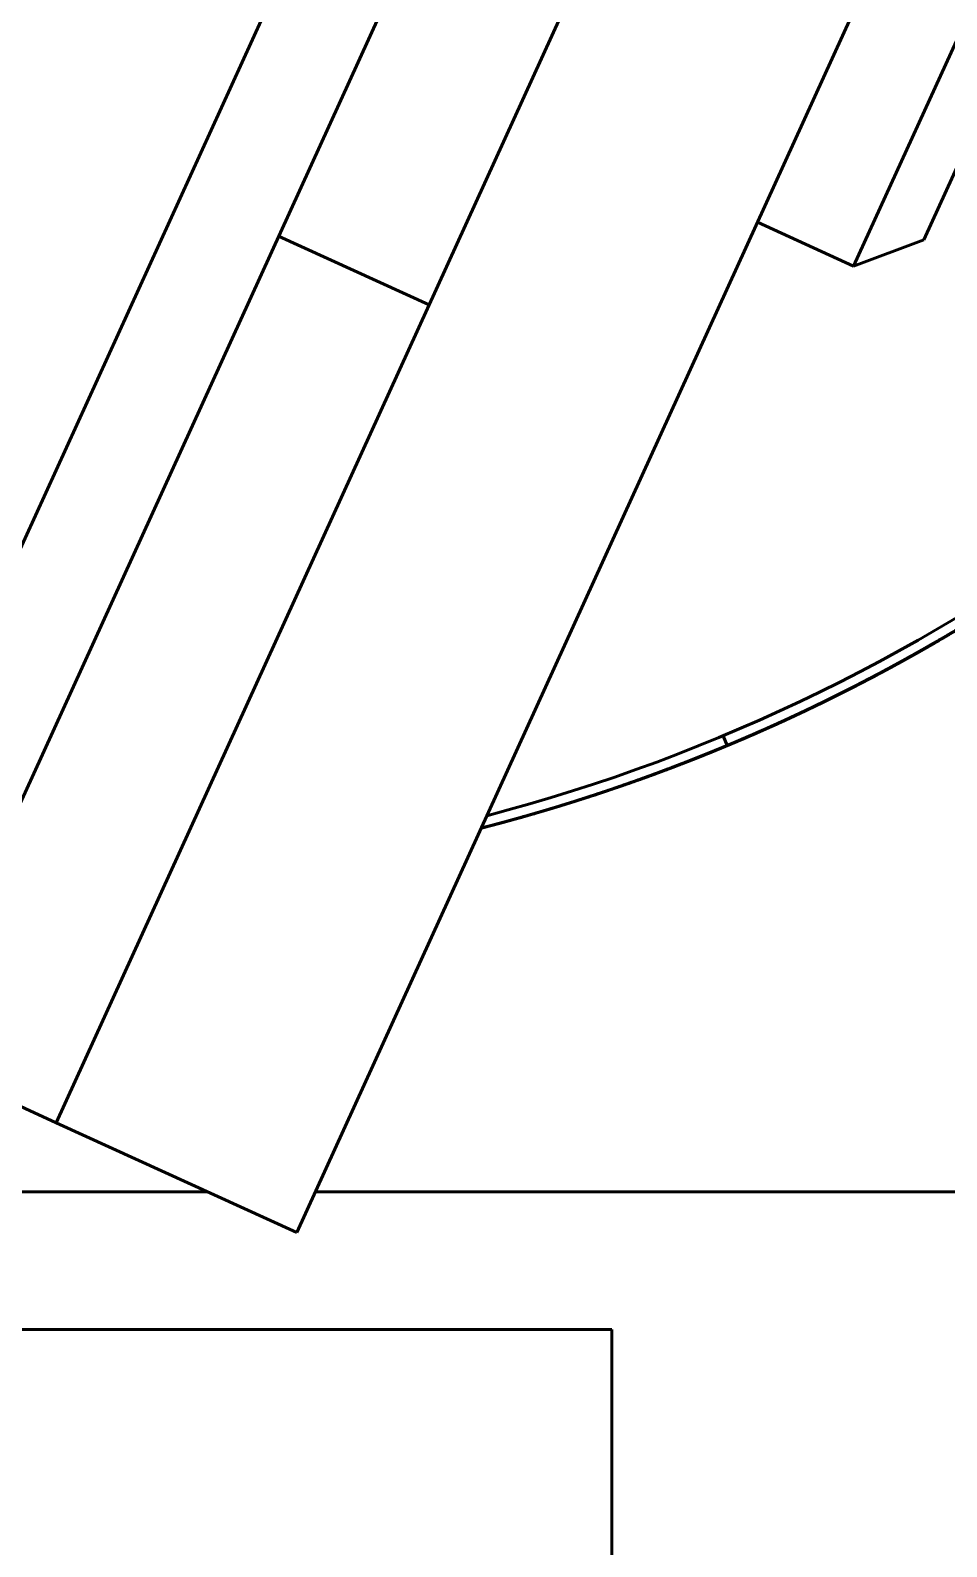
# Model space of a CAD drawing. Header units: millimetres. Extents: x 0 to 840, y 0 to 594.
# Drawn here: x 101.74 to 106.07, y 241.08 to 248.25 of the extents above; entities that cross this region are included whole.
import ezdxf

# ---------------------------------------------------------------- set-up
doc = ezdxf.new("R2010")
doc.units = ezdxf.units.MM
doc.linetypes.add('K5LT_BASIC', pattern=[0])
doc.layers.add('Системный слой', color=7, linetype='Continuous')

msp = doc.modelspace()

# ---------------------------------------------------------------- linework, layer by layer
at = {"layer": 'Системный слой', "color": 5, "linetype": 'K5LT_BASIC', "lineweight": 60, "true_color": 0x0000ff}
for p, q in [((101.86097, 243.08921), (109.12201, 259.01175)), ((102.9983, 242.57057), (110.25934, 258.49311)), ((107.07009, 257.5994), (99.6582, 241.34605)), ((107.5237, 257.39254), (100.1118, 241.1392)), ((105.63154, 247.13987), (108.53596, 253.50889)), ((105.96273, 247.26361), (108.65969, 253.17769)), ((105.63154, 247.13987), (105.17661, 247.34733)), ((102.91249, 247.28075), (103.62437, 246.95612)), ((105.96273, 247.26361), (105.63154, 247.13987)), ((105.87172, 245.27753), (105.90676, 245.29699)), ((105.88621, 245.28555), (105.92773, 245.30874)), ((105.79197, 245.23404), (105.79533, 245.23585)), ((105.83007, 245.25468), (105.86816, 245.27557)), ((105.4459, 245.05771), (105.48533, 245.07681)), ((105.4459, 245.05771), (105.48149, 245.07494)), ((105.45971, 245.06437), (105.5042, 245.08603)), ((105.50494, 245.0864), (105.55003, 245.10869)), ((105.0336, 244.87255), (105.01433, 244.91869)), ((105.17603, 244.93356), (105.21254, 244.9497)), ((105.18728, 244.93851), (105.21254, 244.9497)), ((105.0336, 244.87255), (105.07678, 244.89072)), ((105.09866, 244.90004), (105.11038, 244.90506)), ((104.87618, 244.80863), (104.90138, 244.81862)), ((104.89456, 244.8159), (104.92036, 244.8262)), ((104.40688, 244.63913), (104.44363, 244.65129)), ((104.41044, 244.6403), (104.4368, 244.64902)), ((104.33876, 244.61707), (104.36522, 244.62556)), ((104.34233, 244.6182), (104.35759, 244.6231)), ((101.14909, 243.41385), (101.86097, 243.08921)), ((102.9983, 242.57057), (101.86097, 243.08921)), ((100.85184, 242.76201), (102.57848, 242.76201)), ((103.0856, 242.76201), (106.98832, 242.76201)), ((104.48832, 242.11164), (100.55526, 242.11164)), ((104.48832, 231.47599), (104.48832, 242.11164))]:
    msp.add_line(p, q, dxfattribs=at)
msp.add_arc((101.73832, 252.76201), 8.5, 284.709862, 307.413442, dxfattribs=at)
for points, knots in [([(103.86995, 244.482), (104.03885, 244.52548), (104.46275, 244.64855), (105.1261, 244.89822), (105.84634, 245.24932), (106.53061, 245.66622), (107.17292, 246.14525), (107.76763, 246.68223), (108.30955, 247.27245), (108.79392, 247.91074), (109.21651, 248.59151), (109.57361, 249.3088), (109.86209, 250.05633), (110.07944, 250.82756), (110.22374, 251.61572), (110.29374, 252.41393), (110.28882, 253.21518), (110.20902, 254.01246), (110.05505, 254.7988), (109.82824, 255.56729), (109.59195, 256.15788), (109.43316, 256.49059), (109.38768, 256.58167)], [0.989074842, 0.989074842, 0.989074842, 0.989074842, 0.989178867, 0.9893380013, 0.9894971356, 0.9896562699, 0.9898154042, 0.9899745385, 0.9901336728, 0.9902928071, 0.9904519414, 0.9906110757, 0.9907702101, 0.9909293444, 0.9910884787, 0.991247613, 0.9914067473, 0.9915658816, 0.9917250159, 0.9918841502, 0.9920432845, 0.9921040088, 0.9921040088, 0.9921040088, 0.9921040088]), ([(105.84737, 245.26413), (105.87283, 245.27809), (106.13153, 245.42158), (106.60925, 245.71996), (107.24618, 246.20611), (107.83489, 246.74967), (108.3702, 247.34588), (108.76172, 247.8739), (108.972, 248.20224), (109.0361, 248.30724)], [0.97881781994, 0.97881781994, 0.97881781994, 0.97881781994, 0.97883513686, 0.97899427116, 0.97915340547, 0.97931253978, 0.97947167409, 0.9796308084, 0.97970418509, 0.97970418509, 0.97970418509, 0.97970418509]), ([(105.79868, 245.23766), (105.86839, 245.27527), (106.08889, 245.39825), (106.30381, 245.53092), (106.4484, 245.62635)], [0.96812589298, 0.96812589298, 0.96812589298, 0.96812589298, 0.96817313813, 0.96827647202, 0.96827647202, 0.96827647202, 0.96827647202]), ([(106.04412, 245.37536), (106.05889, 245.38397), (106.1957, 245.46427), (106.33027, 245.54838), (106.4484, 245.62635)], [0.957500941285, 0.957500941285, 0.957500941285, 0.957500941285, 0.957511139402, 0.957595564152, 0.957595564152, 0.957595564152, 0.957595564152]), ([(106.04412, 245.37536), (106.05458, 245.38146), (106.15928, 245.44279), (106.26266, 245.50634), (106.3546, 245.56532)], [0.060304679604, 0.060304679604, 0.060304679604, 0.060304679604, 0.060311903247, 0.060377052046, 0.060377052046, 0.060377052046, 0.060377052046]), ([(106.04412, 245.37536), (106.05212, 245.38003), (106.15685, 245.4413), (106.26026, 245.50481), (106.3546, 245.56532)], [0.690478244357, 0.690478244357, 0.690478244357, 0.690478244357, 0.690483768301, 0.690550616798, 0.690550616798, 0.690550616798, 0.690550616798]), ([(106.04412, 245.37536), (106.05673, 245.38272), (106.13577, 245.42906), (106.21405, 245.47667), (106.27931, 245.51757)], [0.508902810444, 0.508902810444, 0.508902810444, 0.508902810444, 0.508911521324, 0.508957457229, 0.508957457229, 0.508957457229, 0.508957457229]), ([(103.93933, 244.50017), (104.13329, 244.55184), (104.58081, 244.68811), (105.26415, 244.95913), (105.76489, 245.21426), (106.02011, 245.36137), (106.04412, 245.37536)], [0.88228002285, 0.88228002285, 0.88228002285, 0.88228002285, 0.88239974539, 0.88255887969, 0.882718014, 0.88273458616, 0.88273458616, 0.88273458616, 0.88273458616]), ([(105.0336, 244.87255), (105.05069, 244.87969), (105.31361, 244.99051), (105.65318, 245.1541), (105.96534, 245.32944), (106.04412, 245.37536)], [0.9038718291, 0.9038718291, 0.9038718291, 0.9038718291, 0.90388287715, 0.90404201146, 0.90409640182, 0.90409640182, 0.90409640182, 0.90409640182]), ([(105.04148, 244.87585), (105.12198, 244.90956), (105.44646, 245.05135), (105.77928, 245.22212), (106.02719, 245.3655), (106.04412, 245.37536)], [0.07076271407, 0.07076271407, 0.07076271407, 0.07076271407, 0.07081476766, 0.07097390197, 0.07098558749, 0.07098558749, 0.07098558749, 0.07098558749]), ([(105.21254, 244.9497), (105.32959, 245.00175), (105.61142, 245.13474), (105.88563, 245.28298), (106.04412, 245.37536)], [0.30577973137, 0.30577973137, 0.30577973137, 0.30577973137, 0.30585614258, 0.30596556077, 0.30596556077, 0.30596556077, 0.30596556077]), ([(105.21254, 244.9497), (105.34164, 245.00711), (105.61963, 245.13908), (105.89013, 245.28588), (106.03396, 245.36945)], [0.39122699439, 0.39122699439, 0.39122699439, 0.39122699439, 0.39131126671, 0.39141048661, 0.39141048661, 0.39141048661, 0.39141048661]), ([(105.31993, 244.99834), (105.51798, 245.08971), (105.76083, 245.21322), (105.99734, 245.3481), (106.04412, 245.37536)], [0.7116776706, 0.7116776706, 0.7116776706, 0.7116776706, 0.71180776575, 0.71184006012, 0.71184006012, 0.71184006012, 0.71184006012]), ([(105.31993, 244.99834), (105.50375, 245.08315), (105.73641, 245.20067), (105.96333, 245.32863), (106.01361, 245.35766)], [0.17763227674, 0.17763227674, 0.17763227674, 0.17763227674, 0.17775302355, 0.17778765432, 0.17778765432, 0.17778765432, 0.17778765432]), ([(105.37448, 245.02374), (105.55147, 245.10691), (105.77605, 245.222), (105.99519, 245.34684), (106.04412, 245.37536)], [0.26309150402, 0.26309150402, 0.26309150402, 0.26309150402, 0.26320814768, 0.26324192928, 0.26324192928, 0.26324192928, 0.26324192928]), ([(105.46034, 245.06467), (105.54821, 245.10716), (105.74506, 245.20654), (105.93795, 245.31348), (106.04412, 245.37536)], [0.91464579551, 0.91464579551, 0.91464579551, 0.91464579551, 0.91470401018, 0.91477730978, 0.91477730978, 0.91477730978, 0.91477730978]), ([(105.48236, 245.07536), (105.52722, 245.09721), (105.7173, 245.19186), (105.90379, 245.29356), (106.04412, 245.37536)], [0.65830887227, 0.65830887227, 0.65830887227, 0.65830887227, 0.65833863781, 0.65843552072, 0.65843552072, 0.65843552072, 0.65843552072]), ([(105.66249, 245.16574), (105.74809, 245.20996), (105.87593, 245.27876), (106.00196, 245.35079), (106.04412, 245.37536)], [0.530178047711, 0.530178047711, 0.530178047711, 0.530178047711, 0.530235518778, 0.530264626212, 0.530264626212, 0.530264626212, 0.530264626212]), ([(105.66683, 245.16798), (105.70414, 245.18728), (105.83113, 245.25417), (105.95641, 245.32424), (106.04412, 245.37536)], [0.188389968461, 0.188389968461, 0.188389968461, 0.188389968461, 0.188415022279, 0.188475574139, 0.188475574139, 0.188475574139, 0.188475574139]), ([(105.66825, 245.16872), (105.73545, 245.2035), (105.86157, 245.27091), (105.98595, 245.34146), (106.04412, 245.37536)], [0.626307509365, 0.626307509365, 0.626307509365, 0.626307509365, 0.62635264163, 0.626392797107, 0.626392797107, 0.626392797107, 0.626392797107]), ([(105.7113, 245.19115), (105.74757, 245.21019), (105.85944, 245.26992), (105.96996, 245.33213), (106.04413, 245.37537)], [0.7224453313, 0.7224453313, 0.7224453313, 0.7224453313, 0.722469764481, 0.722520970063, 0.722520970063, 0.722520970063, 0.722520970063]), ([(105.71177, 245.1914), (105.78762, 245.23121), (105.89796, 245.29125), (106.00694, 245.35371), (106.04145, 245.37381)], [0.797211791552, 0.797211791552, 0.797211791552, 0.797211791552, 0.797262889879, 0.797286709875, 0.797286709875, 0.797286709875, 0.797286709875]), ([(105.73257, 245.20235), (105.7595, 245.21658), (105.86314, 245.27205), (105.96562, 245.32965), (106.04089, 245.37348)], [0.273851979595, 0.273851979595, 0.273851979595, 0.273851979595, 0.273870146404, 0.273922093474, 0.273922093474, 0.273922093474, 0.273922093474]), ([(105.79444, 245.23537), (105.83329, 245.2563), (105.91694, 245.30222), (105.9998, 245.34953), (106.04412, 245.37536)], [0.081609581819, 0.081609581819, 0.081609581819, 0.081609581819, 0.081635900701, 0.081666495371, 0.081666495371, 0.081666495371, 0.081666495371]), ([(105.79903, 245.23784), (105.84793, 245.26423), (105.92994, 245.30953), (106.01119, 245.35617), (106.04412, 245.37536)], [0.167057880668, 0.167057880668, 0.167057880668, 0.167057880668, 0.167091024825, 0.167113758387, 0.167113758387, 0.167113758387, 0.167113758387]), ([(105.80232, 245.23962), (105.81282, 245.24529), (105.89405, 245.2894), (105.97457, 245.33482), (106.04412, 245.37536)], [0.540890399997, 0.540890399997, 0.540890399997, 0.540890399997, 0.540897517505, 0.540945534089, 0.540945534089, 0.540945534089, 0.540945534089]), ([(105.80232, 245.23962), (105.85231, 245.26663), (105.9332, 245.31137), (106.01334, 245.35742), (106.04412, 245.37536)], [0.615656755143, 0.615656755143, 0.615656755143, 0.615656755143, 0.615690642903, 0.615711889227, 0.615711889227, 0.615711889227, 0.615711889227]), ([(105.81266, 245.24522), (105.88234, 245.28298), (105.95957, 245.32624), (106.03612, 245.3707), (106.04412, 245.37536)], [0.786553618269, 0.786553618269, 0.786553618269, 0.786553618269, 0.786600891152, 0.786606415257, 0.786606415257, 0.786606415257, 0.786606415257]), ([(105.81642, 245.24725), (105.87105, 245.2769), (105.94714, 245.31927), (106.02258, 245.36281), (106.04412, 245.37536)], [0.252509074247, 0.252509074247, 0.252509074247, 0.252509074247, 0.25254614895, 0.252561021402, 0.252561021402, 0.252561021402, 0.252561021402]), ([(105.82674, 245.25287), (105.86163, 245.27186), (105.9344, 245.31214), (106.00657, 245.35348), (106.04412, 245.37536)], [0.348639582166, 0.348639582166, 0.348639582166, 0.348639582166, 0.348663271802, 0.348689192299, 0.348689192299, 0.348689192299, 0.348689192299]), ([(105.83378, 245.2567), (105.87787, 245.28076), (105.9482, 245.31994), (106.01796, 245.36011), (106.04412, 245.37536)], [0.434088438719, 0.434088438719, 0.434088438719, 0.434088438719, 0.434118395926, 0.434136455315, 0.434136455315, 0.434136455315, 0.434136455315]), ([(105.83379, 245.25671), (105.89414, 245.28964), (105.96433, 245.32905), (106.03396, 245.36944), (106.04412, 245.37536)], [0.337960270978, 0.337960270978, 0.337960270978, 0.337960270978, 0.338001273075, 0.338008284416, 0.338008284416, 0.338008284416, 0.338008284416]), ([(104.80106, 244.7794), (104.83712, 244.79324), (105.12153, 244.90457), (105.48783, 245.07111), (105.80836, 245.24227), (105.89273, 245.28917)], [0.92518383844, 0.92518383844, 0.92518383844, 0.92518383844, 0.9252068746, 0.92536600891, 0.92542358089, 0.92542358089, 0.92542358089, 0.92542358089]), ([(105.0336, 244.87255), (105.26302, 244.96838), (105.56361, 245.10962), (105.85522, 245.26798), (105.92773, 245.30874)], [0.01735647531, 0.01735647531, 0.01735647531, 0.01735647531, 0.01750477403, 0.01755438403, 0.01755438403, 0.01755438403, 0.01755438403]), ([(105.0336, 244.87255), (105.15554, 244.92348), (105.44166, 245.05085), (105.72041, 245.19378), (105.87873, 245.28141)], [0.77570093458, 0.77570093458, 0.77570093458, 0.77570093458, 0.77577975812, 0.77588768899, 0.77588768899, 0.77588768899, 0.77588768899]), ([(105.07678, 244.89072), (105.26932, 244.97239), (105.54507, 245.10147), (105.81338, 245.24501), (105.89649, 245.29126)], [0.2950693942, 0.2950693942, 0.2950693942, 0.2950693942, 0.29519414386, 0.29525087131, 0.29525087131, 0.29525087131, 0.29525087131]), ([(105.19754, 244.94304), (105.2881, 244.98311), (105.51583, 245.08862), (105.73873, 245.20409), (105.87172, 245.27753)], [0.94663094182, 0.94663094182, 0.94663094182, 0.94663094182, 0.94669000637, 0.94678062157, 0.94678062157, 0.94678062157, 0.94678062157]), ([(105.21254, 244.9497), (105.29347, 244.98569), (105.53655, 245.09834), (105.77417, 245.22235), (105.93046, 245.31027)], [0.04943794231, 0.04943794231, 0.04943794231, 0.04943794231, 0.04949077021, 0.04959773006, 0.04959773006, 0.04959773006, 0.04959773006]), ([(105.29548, 244.98711), (105.37727, 245.02453), (105.58356, 245.12287), (105.78577, 245.22943), (105.90676, 245.29699)], [0.03877512472, 0.03877512472, 0.03877512472, 0.03877512472, 0.03882877148, 0.03891142007, 0.03891142007, 0.03891142007, 0.03891142007]), ([(105.60442, 245.13602), (105.63192, 245.14996), (105.73696, 245.20393), (105.84087, 245.26007), (105.91701, 245.30272)], [0.829230499458, 0.829230499458, 0.829230499458, 0.829230499458, 0.82924888606, 0.829300938697, 0.829300938697, 0.829300938697, 0.829300938697]), ([(105.662, 245.16549), (105.6984, 245.18429), (105.78937, 245.2321), (105.87947, 245.28156), (105.93332, 245.31188)], [0.818562451634, 0.818562451634, 0.818562451634, 0.818562451634, 0.818586887333, 0.81862375035, 0.81862375035, 0.81862375035, 0.81862375035]), ([(105.68297, 245.17635), (105.72181, 245.19655), (105.80567, 245.24098), (105.88878, 245.2868), (105.93332, 245.31188)], [0.455416279463, 0.455416279463, 0.455416279463, 0.455416279463, 0.45544239338, 0.455472882526, 0.455472882526, 0.455472882526, 0.455472882526]), ([(105.71177, 245.1914), (105.73874, 245.20555), (105.79858, 245.23737), (105.85804, 245.2699), (105.89066, 245.28802)], [0.006824608643, 0.006824608643, 0.006824608643, 0.006824608643, 0.006842775303, 0.006865032932, 0.006865032932, 0.006865032932, 0.006865032932]), ([(105.73966, 245.2061), (105.76894, 245.22161), (105.83861, 245.25902), (105.90776, 245.29741), (105.94777, 245.32003)], [0.092278140403, 0.092278140403, 0.092278140403, 0.092278140403, 0.092297899427, 0.09232531304, 0.09232531304, 0.09232531304, 0.09232531304]), ([(103.86995, 244.482), (104.10025, 244.54129), (104.58367, 244.68749), (105.21069, 244.93955), (105.60286, 245.13333), (105.75335, 245.21337)], [0.96771302605, 0.96771302605, 0.96771302605, 0.96771302605, 0.96785486951, 0.96801400382, 0.96811566706, 0.96811566706, 0.96811566706, 0.96811566706]), ([(105.21254, 244.9497), (105.27166, 244.97599), (105.4877, 245.07501), (105.69951, 245.18301), (105.85112, 245.26619)], [0.32714154711, 0.32714154711, 0.32714154711, 0.32714154711, 0.32718014004, 0.32728329049, 0.32728329049, 0.32728329049, 0.32728329049]), ([(105.403, 245.03721), (105.43405, 245.05194), (105.55182, 245.10868), (105.66828, 245.16812), (105.75335, 245.21337)], [0.583525009785, 0.583525009785, 0.583525009785, 0.583525009785, 0.583545512413, 0.583602983499, 0.583602983499, 0.583602983499, 0.583602983499]), ([(105.4459, 245.05771), (105.51973, 245.09323), (105.66196, 245.16422), (105.80215, 245.23914), (105.86958, 245.27635)], [0.562172648601, 0.562172648601, 0.562172648601, 0.562172648601, 0.562221514959, 0.562267452966, 0.562267452966, 0.562267452966, 0.562267452966]), ([(105.47889, 245.07367), (105.52268, 245.09497), (105.60973, 245.13825), (105.69602, 245.183), (105.7389, 245.2057)], [0.209709974588, 0.209709974588, 0.209709974588, 0.209709974588, 0.209739019733, 0.209767956016, 0.209767956016, 0.209767956016, 0.209767956016]), ([(105.59159, 245.12953), (105.62815, 245.14799), (105.70926, 245.18967), (105.78969, 245.23264), (105.83378, 245.2567)], [0.6476522059, 0.6476522059, 0.6476522059, 0.6476522059, 0.647676639084, 0.647706596282, 0.647706596282, 0.647706596282, 0.647706596282]), ([(103.86995, 244.482), (104.13095, 244.54919), (104.644, 244.70748), (105.23277, 244.9518), (105.56226, 245.11413), (105.65157, 245.16011)], [0.95703211812, 0.95703211812, 0.95703211812, 0.95703211812, 0.95719287078, 0.95735200509, 0.95741191994, 0.95741191994, 0.95741191994, 0.95741191994]), ([(105.0336, 244.87255), (105.09211, 244.89699), (105.31898, 244.99472), (105.5415, 245.10225), (105.70416, 245.18741)], [0.97863818424, 0.97863818424, 0.97863818424, 0.97863818424, 0.97867600255, 0.97878551762, 0.97878551762, 0.97878551762, 0.97878551762]), ([(105.09218, 244.89727), (105.20637, 244.94597), (105.37733, 245.02332), (105.54563, 245.10624), (105.60225, 245.13492)], [0.86116083911, 0.86116083911, 0.86116083911, 0.86116083911, 0.86123488224, 0.86127273923, 0.86127273923, 0.86127273923, 0.86127273923]), ([(105.21254, 244.9497), (105.27654, 244.97816), (105.42775, 245.04764), (105.57688, 245.12152), (105.66249, 245.16574)], [0.145566113202, 0.145566113202, 0.145566113202, 0.145566113202, 0.145607893062, 0.145665364148, 0.145665364148, 0.145665364148, 0.145665364148]), ([(105.30956, 244.99357), (105.37915, 245.02556), (105.49253, 245.07954), (105.60468, 245.136), (105.64824, 245.15839)], [0.850527204098, 0.850527204098, 0.850527204098, 0.850527204098, 0.850572883514, 0.850602097086, 0.850602097086, 0.850602097086, 0.850602097086]), ([(105.3532, 245.01378), (105.39387, 245.03275), (105.47796, 245.07279), (105.56138, 245.1142), (105.60442, 245.13602)], [0.316491371028, 0.316491371028, 0.316491371028, 0.316491371028, 0.316518141312, 0.316546921374, 0.316546921374, 0.316546921374, 0.316546921374]), ([(105.3588, 245.01639), (105.39275, 245.03226), (105.47904, 245.07329), (105.56462, 245.11575), (105.61637, 245.14209)], [0.498068034142, 0.498068034142, 0.498068034142, 0.498068034142, 0.498090388288, 0.498125019669, 0.498125019669, 0.498125019669, 0.498125019669]), ([(105.40746, 245.03932), (105.456, 245.06239), (105.54116, 245.10383), (105.62561, 245.14669), (105.662, 245.16549)], [0.935995951874, 0.935995951874, 0.935995951874, 0.935995951874, 0.936028007638, 0.9360524383, 0.9360524383, 0.9360524383, 0.9360524383]), ([(105.43232, 245.05119), (105.48921, 245.07844), (105.58255, 245.12443), (105.67503, 245.17212), (105.7113, 245.19115)], [0.839873258134, 0.839873258134, 0.839873258134, 0.839873258134, 0.839910884787, 0.839935317966, 0.839935317966, 0.839935317966, 0.839935317966]), ([(105.43313, 245.05157), (105.46373, 245.06624), (105.55212, 245.10924), (105.63977, 245.15377), (105.69682, 245.18357)], [0.22038077857, 0.22038077857, 0.22038077857, 0.22038077857, 0.22040101846, 0.22043941182, 0.22043941182, 0.22043941182, 0.22043941182]), ([(105.43868, 245.05424), (105.51013, 245.08854), (105.60629, 245.13636), (105.70152, 245.18598), (105.7264, 245.1991)], [0.74374648905, 0.74374648905, 0.74374648905, 0.74374648905, 0.743793761935, 0.743810539021, 0.743810539021, 0.743810539021, 0.743810539021]), ([(105.44589, 245.0577), (105.48634, 245.07717), (105.56567, 245.11611), (105.64439, 245.15629), (105.68297, 245.17635)], [0.754428988408, 0.754428988408, 0.754428988408, 0.754428988408, 0.754455760662, 0.754481700041, 0.754481700041, 0.754481700041, 0.754481700041]), ([(105.4459, 245.05771), (105.47447, 245.07145), (105.54329, 245.10505), (105.61166, 245.13956), (105.65157, 245.16011)], [0.668981727381, 0.668981727381, 0.668981727381, 0.668981727381, 0.669000636537, 0.669027406808, 0.669027406808, 0.669027406808, 0.669027406808]), ([(105.0336, 244.87255), (105.13615, 244.91538), (105.31158, 244.99271), (105.48429, 245.07588), (105.55636, 245.11184)], [0.42323097463, 0.42323097463, 0.42323097463, 0.42323097463, 0.42329726289, 0.42334530291, 0.42334530291, 0.42334530291, 0.42334530291]), ([(105.19757, 244.94306), (105.24708, 244.96496), (105.34811, 245.01081), (105.44823, 245.05862), (105.49925, 245.08361)], [0.871864593866, 0.871864593866, 0.871864593866, 0.871864593866, 0.871896880968, 0.871930768802, 0.871930768802, 0.871930768802, 0.871930768802]), ([(105.35659, 245.01536), (105.39838, 245.03488), (105.47699, 245.07238), (105.55502, 245.11107), (105.59159, 245.12953)], [0.765090245512, 0.765090245512, 0.765090245512, 0.765090245512, 0.765117759389, 0.765142192566, 0.765142192566, 0.765142192566, 0.765142192566]), ([(105.37439, 245.0237), (105.41279, 245.04174), (105.48429, 245.07599), (105.5553, 245.11123), (105.58821, 245.12782)], [0.134920590077, 0.134920590077, 0.134920590077, 0.134920590077, 0.134945894335, 0.134967875547, 0.134967875547, 0.134967875547, 0.134967875547]), ([(105.07005, 244.88787), (105.15042, 244.92188), (105.26172, 244.971), (105.37194, 245.02247), (105.403, 245.03721)], [0.786389703954, 0.786389703954, 0.786389703954, 0.786389703954, 0.786441756843, 0.786462259466, 0.786462259466, 0.786462259466, 0.786462259466]), ([(105.12509, 244.91139), (105.19181, 244.94017), (105.29914, 244.98811), (105.40545, 245.03824), (105.44589, 245.0577)], [0.604826170193, 0.604826170193, 0.604826170193, 0.604826170193, 0.604869509866, 0.604896278146, 0.604896278146, 0.604896278146, 0.604896278146]), ([(103.86995, 244.482), (103.99539, 244.51429), (104.37694, 244.62182), (104.84005, 244.78784), (105.17233, 244.93136), (105.259, 244.97052)], [0.91430848688, 0.91430848688, 0.91430848688, 0.91430848688, 0.91438574157, 0.91454487588, 0.91460160333, 0.91460160333, 0.91460160333, 0.91460160333]), ([(103.86995, 244.482), (104.04678, 244.52753), (104.4784, 244.65351), (104.92244, 244.82209), (105.18964, 244.93951), (105.21254, 244.9497)], [0.1773258433, 0.1773258433, 0.1773258433, 0.1773258433, 0.17743475493, 0.17759388924, 0.17760883685, 0.17760883685, 0.17760883685, 0.17760883685]), ([(103.86995, 244.482), (104.09025, 244.53871), (104.545, 244.67534), (104.98687, 244.84934), (105.21254, 244.9497)], [0.2520921983, 0.2520921983, 0.2520921983, 0.2520921983, 0.25222788033, 0.25237519198, 0.25237519198, 0.25237519198, 0.25237519198]), ([(103.86995, 244.482), (103.96227, 244.50577), (104.31145, 244.60191), (104.76045, 244.75682), (105.1099, 244.90405), (105.21254, 244.9497)], [0.47639126387, 0.47639126387, 0.47639126387, 0.47639126387, 0.47644812222, 0.47660725652, 0.47667425741, 0.47667425741, 0.47667425741, 0.47667425741]), ([(103.86995, 244.482), (104.03126, 244.52353), (104.44778, 244.64383), (104.89277, 244.80992), (105.17499, 244.933), (105.21254, 244.9497)], [0.72205214507, 0.72205214507, 0.72205214507, 0.72205214507, 0.72215149586, 0.72231063017, 0.72233513859, 0.72233513859, 0.72233513859, 0.72233513859]), ([(104.3764, 244.62918), (104.41537, 244.64182), (104.69876, 244.736), (104.97711, 244.845), (105.21254, 244.9497)], [0.61534794113, 0.61534794113, 0.61534794113, 0.61534794113, 0.61537237428, 0.6155260598, 0.6155260598, 0.6155260598, 0.6155260598]), ([(104.49656, 244.66914), (104.65283, 244.7224), (104.89314, 244.81215), (105.1291, 244.91259), (105.21254, 244.9497)], [0.82899127548, 0.82899127548, 0.82899127548, 0.82899127548, 0.82908975175, 0.82914421736, 0.82914421736, 0.82914421736, 0.82914421736]), ([(104.59043, 244.70174), (104.68496, 244.73519), (104.89415, 244.81338), (105.10014, 244.89971), (105.21254, 244.9497)], [0.83969194006, 0.83969194006, 0.83969194006, 0.83969194006, 0.83975175048, 0.83982512523, 0.83982512523, 0.83982512523, 0.83982512523]), ([(104.6131, 244.7098), (104.76976, 244.76573), (104.97039, 244.84403), (105.16783, 244.92982), (105.21254, 244.9497)], [0.4551840396, 0.4551840396, 0.4551840396, 0.4551840396, 0.45528325907, 0.45531244166, 0.45531244166, 0.45531244166, 0.45531244166]), ([(105.0336, 244.87255), (105.04609, 244.87777), (105.10597, 244.90294), (105.16556, 244.9288), (105.21254, 244.9497)], [0.00667556742, 0.00667556742, 0.00667556742, 0.00667556742, 0.006683640993, 0.006714310818, 0.006714310818, 0.006714310818, 0.006714310818]), ([(105.0336, 244.87255), (105.05825, 244.88285), (105.11807, 244.90816), (105.1776, 244.93416), (105.21254, 244.9497)], [0.092122830435, 0.092122830435, 0.092122830435, 0.092122830435, 0.092138765118, 0.092161573834, 0.092161573834, 0.092161573834, 0.092161573834]), ([(105.0336, 244.87255), (105.04116, 244.87571), (105.10106, 244.90083), (105.16067, 244.92663), (105.21254, 244.9497)], [0.188251001333, 0.188251001333, 0.188251001333, 0.188251001333, 0.18825588797, 0.18828974473, 0.18828974473, 0.18828974473, 0.18828974473]), ([(105.0336, 244.87255), (105.05332, 244.88079), (105.11316, 244.90605), (105.17272, 244.93199), (105.21254, 244.9497)], [0.273698264348, 0.273698264348, 0.273698264348, 0.273698264348, 0.273711012094, 0.273737007746, 0.273737007746, 0.273737007746, 0.273737007746]), ([(105.0336, 244.87255), (105.06548, 244.88587), (105.12527, 244.91126), (105.18476, 244.93734), (105.21254, 244.9497)], [0.359145527362, 0.359145527362, 0.359145527362, 0.359145527362, 0.359166136219, 0.359184270762, 0.359184270762, 0.359184270762, 0.359184270762]), ([(105.0336, 244.87255), (105.07764, 244.89095), (105.13737, 244.91648), (105.1968, 244.9427), (105.21254, 244.9497)], [0.444592790378, 0.444592790378, 0.444592790378, 0.444592790378, 0.444621260344, 0.444631533777, 0.444631533777, 0.444631533777, 0.444631533777]), ([(105.0336, 244.87255), (105.06055, 244.88381), (105.12036, 244.90915), (105.17988, 244.93517), (105.21254, 244.9497)], [0.540720961275, 0.540720961275, 0.540720961275, 0.540720961275, 0.540738383196, 0.540759704675, 0.540759704675, 0.540759704675, 0.540759704675]), ([(105.0336, 244.87255), (105.07271, 244.88889), (105.13246, 244.91437), (105.19192, 244.94053), (105.21254, 244.9497)], [0.626168224291, 0.626168224291, 0.626168224291, 0.626168224291, 0.62619350732, 0.62620696769, 0.62620696769, 0.62620696769, 0.62620696769]), ([(105.0336, 244.87255), (105.04346, 244.87667), (105.10335, 244.90182), (105.16295, 244.92764), (105.21254, 244.9497)], [0.636849132174, 0.636849132174, 0.636849132174, 0.636849132174, 0.636855506047, 0.636887875571, 0.636887875571, 0.636887875571, 0.636887875571]), ([(105.0336, 244.87255), (105.08487, 244.89397), (105.14457, 244.91959), (105.20396, 244.94588), (105.21254, 244.9497)], [0.711615487307, 0.711615487307, 0.711615487307, 0.711615487307, 0.711648631445, 0.711654230704, 0.711654230704, 0.711654230704, 0.711654230704]), ([(105.0336, 244.87255), (105.06778, 244.88683), (105.12756, 244.91225), (105.18704, 244.93836), (105.21254, 244.9497)], [0.807743658203, 0.807743658203, 0.807743658203, 0.807743658203, 0.807765754297, 0.807782401602, 0.807782401602, 0.807782401602, 0.807782401602]), ([(105.0336, 244.87255), (105.07994, 244.89191), (105.13966, 244.91747), (105.19908, 244.94371), (105.21254, 244.9497)], [0.893190921219, 0.893190921219, 0.893190921219, 0.893190921219, 0.893220878421, 0.893229664617, 0.893229664617, 0.893229664617, 0.893229664617]), ([(105.05235, 244.88041), (105.09503, 244.89835), (105.14847, 244.92134), (105.20168, 244.94487), (105.21254, 244.9497)], [0.263021398241, 0.263021398241, 0.263021398241, 0.263021398241, 0.263049013368, 0.263056099863, 0.263056099863, 0.263056099863, 0.263056099863]), ([(103.86995, 244.482), (104.10819, 244.54333), (104.50034, 244.66255), (104.88273, 244.80954), (105.0336, 244.87255)], [0.15596402736, 0.15596402736, 0.15596402736, 0.15596402736, 0.15611075748, 0.1562082777, 0.1562082777, 0.1562082777, 0.1562082777]), ([(103.86995, 244.482), (103.90087, 244.48996), (104.18974, 244.56605), (104.58014, 244.6911), (104.93138, 244.82986), (105.0336, 244.87255)], [0.49775307945, 0.49775307945, 0.49775307945, 0.49775307945, 0.49777211967, 0.49793125398, 0.49799732978, 0.49799732978, 0.49799732978, 0.49799732978]), ([(103.86995, 244.482), (103.92639, 244.49653), (104.24038, 244.58079), (104.62961, 244.70945), (104.9557, 244.84001), (105.0336, 244.87255)], [0.66864760555, 0.66864760555, 0.66864760555, 0.66864760555, 0.66868236792, 0.66884150223, 0.66889185582, 0.66889185582, 0.66889185582, 0.66889185582]), ([(103.86995, 244.482), (104.11819, 244.54591), (104.51016, 244.66584), (104.89226, 244.81352), (105.0336, 244.87255)], [0.87158485511, 0.87158485511, 0.87158485511, 0.87158485511, 0.87173774666, 0.87182910547, 0.87182910547, 0.87182910547, 0.87182910547]), ([(103.86995, 244.482), (104.00815, 244.51758), (104.40216, 244.6296), (104.78741, 244.76972), (105.0336, 244.87255)], [0.9997557499, 0.9997557499, 0.9997557499, 0.9997557499, 0.99984086569, 1, 1, 1, 1]), ([(103.86995, 244.482), (104.06955, 244.53339), (104.45867, 244.64871), (104.83858, 244.7914), (105.02276, 244.86803)], [0.97839393402, 0.97839393402, 0.97839393402, 0.97839393402, 0.97851686824, 0.97863584848, 0.97863584848, 0.97863584848, 0.97863584848]), ([(104.18358, 244.56914), (104.25184, 244.58951), (104.53669, 244.67842), (104.81669, 244.78218), (105.02636, 244.86953)], [0.80756412968, 0.80756412968, 0.80756412968, 0.80756412968, 0.80760661999, 0.80774209912, 0.80774209912, 0.80774209912, 0.80774209912]), ([(104.36522, 244.62556), (104.44827, 244.65237), (104.67325, 244.72883), (104.89489, 244.81462), (105.0336, 244.87255)], [0.24151382894, 0.24151382894, 0.24151382894, 0.24151382894, 0.2415658816, 0.24165554072, 0.24165554072, 0.24165554072, 0.24165554072]), ([(104.41043, 244.6403), (104.49079, 244.66673), (104.70039, 244.73916), (104.90706, 244.8197), (105.0336, 244.87255)], [0.32697054591, 0.32697054591, 0.32697054591, 0.32697054591, 0.32702100573, 0.32710280374, 0.32710280374, 0.32710280374, 0.32710280374]), ([(104.51173, 244.67433), (104.59546, 244.70304), (104.75331, 244.75992), (104.90941, 244.82143), (104.98274, 244.8515)], [0.5833335812, 0.5833335812, 0.5833335812, 0.5833335812, 0.5833863781, 0.58343364869, 0.58343364869, 0.58343364869, 0.58343364869]), ([(104.53799, 244.68338), (104.63038, 244.7154), (104.78796, 244.77305), (104.94377, 244.83532), (105.00844, 244.86209)], [0.48721093433, 0.48721093433, 0.48721093433, 0.48721093433, 0.48726925525, 0.48731100412, 0.48731100412, 0.48731100412, 0.48731100412]), ([(104.58288, 244.69908), (104.65006, 244.72278), (104.78768, 244.77327), (104.92396, 244.82729), (104.99362, 244.85597)], [0.850371256722, 0.850371256722, 0.850371256722, 0.850371256722, 0.850413749204, 0.850458685001, 0.850458685001, 0.850458685001, 0.850458685001]), ([(104.62064, 244.7125), (104.68285, 244.73477), (104.8116, 244.78256), (104.93915, 244.83344), (105.005, 244.86066)], [0.038630225396, 0.038630225396, 0.038630225396, 0.038630225396, 0.038669637174, 0.038712132486, 0.038712132486, 0.038712132486, 0.038712132486]), ([(104.63522, 244.71773), (104.70493, 244.74284), (104.83836, 244.79285), (104.97049, 244.84619), (105.0336, 244.87255)], [0.124080569115, 0.124080569115, 0.124080569115, 0.124080569115, 0.124124761299, 0.124165554082, 0.124165554082, 0.124165554082, 0.124165554082]), ([(104.66135, 244.72719), (104.73968, 244.75569), (104.86421, 244.80306), (104.98758, 244.85333), (105.0336, 244.87255)], [0.027957922243, 0.027957922243, 0.027957922243, 0.027957922243, 0.028007638447, 0.028037383187, 0.028037383187, 0.028037383187, 0.028037383187]), ([(104.68786, 244.73688), (104.76696, 244.76596), (104.87749, 244.80845), (104.98711, 244.85322), (105.01863, 244.86631)], [0.743584362783, 0.743584362783, 0.743584362783, 0.743584362783, 0.743634627626, 0.743654986902, 0.743654986902, 0.743654986902, 0.743654986902]), ([(104.69446, 244.73931), (104.73658, 244.75483), (104.84936, 244.7974), (104.96123, 244.84235), (105.03106, 244.87149)], [0.935842103042, 0.935842103042, 0.935842103042, 0.935842103042, 0.935868873329, 0.935914005457, 0.935914005457, 0.935914005457, 0.935914005457]), ([(104.72814, 244.7518), (104.76898, 244.76705), (104.87127, 244.80612), (104.97279, 244.84715), (105.0336, 244.87255)], [0.572698376063, 0.572698376063, 0.572698376063, 0.572698376063, 0.572724379376, 0.572763684923, 0.572763684923, 0.572763684923, 0.572763684923]), ([(103.86995, 244.482), (103.90328, 244.49058), (104.19453, 244.56744), (104.55342, 244.68274), (104.87232, 244.80675), (104.94217, 244.83498)], [0.94635121029, 0.94635121029, 0.94635121029, 0.94635121029, 0.94637173775, 0.94653087206, 0.94657580785, 0.94657580785, 0.94657580785, 0.94657580785]), ([(103.86995, 244.482), (104.03402, 244.52424), (104.38181, 244.62488), (104.72256, 244.74741), (104.90138, 244.81862)], [0.09187858031, 0.09187858031, 0.09187858031, 0.09187858031, 0.09197963081, 0.09209443993, 0.09209443993, 0.09209443993, 0.09209443993]), ([(103.86995, 244.482), (103.9188, 244.49458), (104.22533, 244.57639), (104.56764, 244.68849), (104.856, 244.80058), (104.89556, 244.8163)], [0.4016249086, 0.4016249086, 0.4016249086, 0.4016249086, 0.40165499682, 0.40181413113, 0.40183952158, 0.40183952158, 0.40183952158, 0.40183952158]), ([(103.86995, 244.482), (103.93674, 244.49919), (104.26089, 244.58684), (104.59322, 244.69807), (104.85506, 244.80031), (104.86837, 244.80555)], [0.30549673776, 0.30549673776, 0.30549673776, 0.30549673776, 0.30553787397, 0.30569700828, 0.30570553744, 0.30570553744, 0.30570553744, 0.30570553744]), ([(103.86995, 244.482), (104.1106, 244.54395), (104.42819, 244.64065), (104.73935, 244.75556), (104.81694, 244.78551)], [0.6045621582, 0.6045621582, 0.6045621582, 0.6045621582, 0.60471037556, 0.60475998553, 0.60475998553, 0.60475998553, 0.60475998553]), ([(103.86995, 244.482), (104.00332, 244.51634), (104.32109, 244.60638), (104.63321, 244.71471), (104.81281, 244.78392)], [0.10255948822, 0.10255948822, 0.10255948822, 0.10255948822, 0.10264162954, 0.10275643337, 0.10275643337, 0.10275643337, 0.10275643337]), ([(103.88621, 244.4862), (104.10339, 244.54257), (104.40689, 244.63423), (104.70464, 244.74254), (104.79098, 244.77554)], [0.70069366839, 0.70069366839, 0.70069366839, 0.70069366839, 0.70082749841, 0.70088262549, 0.70088262549, 0.70088262549, 0.70088262549]), ([(103.94346, 244.50127), (104.03656, 244.52612), (104.32251, 244.60766), (104.60395, 244.70404), (104.79166, 244.7758)], [0.64730089938, 0.64730089938, 0.64730089938, 0.64730089938, 0.64735837046, 0.6474782312, 0.6474782312, 0.6474782312, 0.6474782312]), ([(103.97803, 244.51058), (104.0265, 244.52374), (104.33172, 244.60947), (104.65172, 244.7189), (104.91881, 244.82555), (104.9381, 244.83334)], [0.20939079391, 0.20939079391, 0.20939079391, 0.20939079391, 0.20942075111, 0.20957988542, 0.20959229197, 0.20959229197, 0.20959229197, 0.20959229197]), ([(104.12258, 244.55118), (104.29002, 244.5998), (104.5226, 244.67512), (104.75165, 244.76031), (104.81694, 244.78551)], [0.69006149936, 0.69006149936, 0.69006149936, 0.69006149936, 0.69016549968, 0.69020724855, 0.69020724855, 0.69020724855, 0.69020724855]), ([(104.39164, 244.63414), (104.48341, 244.6641), (104.657, 244.72403), (104.82857, 244.78953), (104.90945, 244.82183)], [0.14539118157, 0.14539118157, 0.14539118157, 0.14539118157, 0.14544875875, 0.14550070535, 0.14550070535, 0.14550070535, 0.14550070535]), ([(104.4368, 244.64902), (104.48058, 244.66358), (104.59923, 244.70411), (104.71698, 244.74725), (104.79101, 244.77555)], [0.786255107803, 0.786255107803, 0.786255107803, 0.786255107803, 0.786282622533, 0.786329895418, 0.786329895418, 0.786329895418, 0.786329895418]), ([(104.50061, 244.67052), (104.53314, 244.68162), (104.64519, 244.72063), (104.75642, 244.76197), (104.83497, 244.79249)], [0.423117625956, 0.423117625956, 0.423117625956, 0.423117625956, 0.423138128581, 0.423188394738, 0.423188394738, 0.423188394738, 0.423188394738]), ([(104.51173, 244.67433), (104.57052, 244.69449), (104.70748, 244.74313), (104.84316, 244.79525), (104.92036, 244.8262)], [0.412439055161, 0.412439055161, 0.412439055161, 0.412439055161, 0.412476129854, 0.412525739826, 0.412525739826, 0.412525739826, 0.412525739826]), ([(104.54557, 244.68601), (104.57551, 244.69642), (104.67642, 244.73212), (104.77665, 244.76972), (104.84683, 244.79711)], [0.508574343548, 0.508574343548, 0.508574343548, 0.508574343548, 0.508593252705, 0.508638188503, 0.508638188503, 0.508638188503, 0.508638188503]), ([(104.5491, 244.68724), (104.60275, 244.70591), (104.68473, 244.73537), (104.76624, 244.76607), (104.79452, 244.7769)], [0.67946961258, 0.67946961258, 0.67946961258, 0.67946961258, 0.679503500955, 0.679521565107, 0.679521565107, 0.679521565107, 0.679521565107]), ([(104.57529, 244.6964), (104.61512, 244.71041), (104.74567, 244.75742), (104.87505, 244.8076), (104.96445, 244.84402)], [0.861050563313, 0.861050563313, 0.861050563313, 0.861050563313, 0.861075747931, 0.861133325231, 0.861133325231, 0.861133325231, 0.861133325231]), ([(104.6498, 244.723), (104.68212, 244.7347), (104.78266, 244.7718), (104.88249, 244.81079), (104.94995, 244.83813)], [0.764938122452, 0.764938122452, 0.764938122452, 0.764938122452, 0.76495862508, 0.765002041655, 0.765002041655, 0.765002041655, 0.765002041655]), ([(104.71702, 244.74766), (104.75658, 244.76237), (104.83445, 244.79196), (104.91187, 244.82269), (104.94995, 244.83813)], [0.75427145045, 0.75427145045, 0.75427145045, 0.75427145045, 0.754296626353, 0.754321133777, 0.754321133777, 0.754321133777, 0.754321133777]), ([(103.86995, 244.482), (104.05679, 244.5301), (104.31175, 244.60502), (104.56282, 244.6917), (104.6312, 244.71629)], [0.89294667105, 0.89294667105, 0.89294667105, 0.89294667105, 0.89306174411, 0.89310508644, 0.89310508644, 0.89310508644, 0.89310508644]), ([(103.86995, 244.482), (103.90846, 244.49191), (104.15504, 244.55723), (104.39862, 244.63357), (104.60152, 244.70568)], [0.7647757764, 0.7647757764, 0.7647757764, 0.7647757764, 0.76479949077, 0.76492792425, 0.76492792425, 0.76492792425, 0.76492792425]), ([(103.92797, 244.49715), (104.13612, 244.5523), (104.42177, 244.63965), (104.70229, 244.74177), (104.78003, 244.77136)], [0.51912681814, 0.51912681814, 0.51912681814, 0.51912681814, 0.51925525143, 0.51930486191, 0.51930486191, 0.51930486191, 0.51930486191]), ([(103.86995, 244.482), (104.06714, 244.53276), (104.29292, 244.59957), (104.51562, 244.6756), (104.54557, 244.68601)], [0.52979580319, 0.52979580319, 0.52979580319, 0.52979580319, 0.52991725016, 0.52993615932, 0.52993615932, 0.52993615932, 0.52993615932]), ([(103.86995, 244.482), (103.92915, 244.49724), (104.15262, 244.55733), (104.37356, 244.62648), (104.53446, 244.68216)], [0.03847404081, 0.03847404081, 0.03847404081, 0.03847404081, 0.03851050286, 0.03861205986, 0.03861205986, 0.03861205986, 0.03861205986]), ([(103.86995, 244.482), (103.92122, 244.4952), (104.13187, 244.55152), (104.34029, 244.61588), (104.49656, 244.66914)], [0.85022303945, 0.85022303945, 0.85022303945, 0.85022303945, 0.8502546149, 0.85035309123, 0.85035309123, 0.85035309123, 0.85035309123]), ([(103.86995, 244.482), (103.99815, 244.515), (104.18107, 244.56665), (104.36212, 244.62436), (104.41687, 244.64242)], [0.28413492214, 0.28413492214, 0.28413492214, 0.28413492214, 0.28421387651, 0.2842482623, 0.2842482623, 0.2842482623, 0.2842482623]), ([(103.86995, 244.482), (103.96744, 244.5071), (104.14982, 244.5575), (104.33042, 244.61393), (104.41449, 244.64163)], [0.29481582997, 0.29481582997, 0.29481582997, 0.29481582997, 0.29487587524, 0.29492867215, 0.29492867215, 0.29492867215, 0.29492867215]), ([(103.86995, 244.482), (103.95192, 244.5031), (104.1267, 244.55087), (104.29988, 244.60418), (104.39164, 244.63414)], [0.83954213167, 0.83954213167, 0.83954213167, 0.83954213167, 0.83959261617, 0.8396501936, 0.8396501936, 0.8396501936, 0.8396501936]), ([(103.91248, 244.49306), (104.05423, 244.53034), (104.25474, 244.58861), (104.45293, 244.65416), (104.51173, 244.67433)], [0.90363631458, 0.90363631458, 0.90363631458, 0.90363631458, 0.90372374284, 0.90376081753, 0.90376081753, 0.90376081753, 0.90376081753]), ([(103.93572, 244.49921), (103.98563, 244.51248), (104.1958, 244.57042), (104.40368, 244.63638), (104.5607, 244.69129)], [0.12393481994, 0.12393481994, 0.12393481994, 0.12393481994, 0.12396562699, 0.1240648471, 0.1240648471, 0.1240648471, 0.1240648471]), ([(103.9703, 244.50848), (104.05953, 244.53261), (104.24097, 244.58485), (104.42058, 244.64307), (104.51173, 244.67433)], [0.4657309895, 0.4657309895, 0.4657309895, 0.4657309895, 0.46578612349, 0.46584359457, 0.46584359457, 0.46584359457, 0.46584359457]), ([(104.06916, 244.53586), (104.11492, 244.54882), (104.24928, 244.58811), (104.38266, 244.63068), (104.47025, 244.66022)], [0.828902253707, 0.828902253707, 0.828902253707, 0.828902253707, 0.828930617441, 0.828985751454, 0.828985751454, 0.828985751454, 0.828985751454]), ([(104.19483, 244.57251), (104.22895, 244.58274), (104.32989, 244.6137), (104.43023, 244.64654), (104.49645, 244.6691)], [0.818247372485, 0.818247372485, 0.818247372485, 0.818247372485, 0.818268618714, 0.818310344268, 0.818310344268, 0.818310344268, 0.818310344268]), ([(104.19483, 244.57251), (104.21633, 244.57895), (104.30612, 244.60627), (104.39546, 244.63507), (104.46316, 244.65783)], [0.732800109576, 0.732800109576, 0.732800109576, 0.732800109576, 0.73281349459, 0.732856093303, 0.732856093303, 0.732856093303, 0.732856093303]), ([(104.24034, 244.5863), (104.29467, 244.60292), (104.37996, 244.62995), (104.46481, 244.65832), (104.49571, 244.66885)], [0.626000485255, 0.626000485255, 0.626000485255, 0.626000485255, 0.626034373011, 0.626053848293, 0.626053848293, 0.626053848293, 0.626053848293]), ([(103.86995, 244.482), (103.98021, 244.51038), (104.13914, 244.5547), (104.2967, 244.6036), (104.34539, 244.61918)], [0.380263093008, 0.380263093008, 0.380263093008, 0.380263093008, 0.380330999364, 0.38036148903, 0.38036148903, 0.38036148903, 0.38036148903]), ([(103.86995, 244.482), (103.96468, 244.50639), (104.11256, 244.54717), (104.25927, 244.59192), (104.31225, 244.60865)], [0.924989394714, 0.924989394714, 0.924989394714, 0.924989394714, 0.925047740293, 0.925080876946, 0.925080876946, 0.925080876946, 0.925080876946]), ([(103.86995, 244.482), (103.93398, 244.49848), (104.06936, 244.53501), (104.2038, 244.57486), (104.27455, 244.59684)], [0.935670302511, 0.935670302511, 0.935670302511, 0.935670302511, 0.93570973902, 0.935753931204, 0.935753931204, 0.935753931204, 0.935753931204]), ([(103.86995, 244.482), (103.88293, 244.48534), (103.99312, 244.51398), (104.10273, 244.54483), (104.19893, 244.57374)], [0.593881250305, 0.593881250305, 0.593881250305, 0.593881250305, 0.593889242521, 0.593949156918, 0.593949156918, 0.593949156918, 0.593949156918]), ([(103.86995, 244.482), (103.94433, 244.50115), (104.05283, 244.53064), (104.16071, 244.56227), (104.19483, 244.57251)], [0.572519434714, 0.572519434714, 0.572519434714, 0.572519434714, 0.572565245067, 0.572586491326, 0.572586491326, 0.572586491326, 0.572586491326]), ([(103.86995, 244.482), (103.90604, 244.49129), (104.01095, 244.51903), (104.11531, 244.54876), (104.18358, 244.56914)], [0.316177645548, 0.316177645548, 0.316177645548, 0.316177645548, 0.316199872693, 0.316242367353, 0.316242367353, 0.316242367353, 0.316242367353]), ([(103.89338, 244.48807), (103.95473, 244.50405), (104.07072, 244.53564), (104.18601, 244.56967), (104.24034, 244.5863)], [0.754099680134, 0.754099680134, 0.754099680134, 0.754099680134, 0.754137492043, 0.754171379801, 0.754171379801, 0.754171379801, 0.754171379801]), ([(103.93898, 244.50008), (104.01568, 244.52051), (104.12709, 244.55185), (104.23783, 244.58545), (104.27254, 244.59622)], [0.743428147172, 0.743428147172, 0.743428147172, 0.743428147172, 0.743475493316, 0.743497170633, 0.743497170633, 0.743497170633, 0.743497170633]), ([(103.93933, 244.50017), (104.00318, 244.51718), (104.08845, 244.54096), (104.17334, 244.56606), (104.19483, 244.57251)], [0.657980957414, 0.657980957414, 0.657980957414, 0.657980957414, 0.658020369192, 0.658033754446, 0.658033754446, 0.658033754446, 0.658033754446]), ([(103.86995, 244.482), (103.89845, 244.48934), (103.99202, 244.51394), (104.08517, 244.54013), (104.14976, 244.55912)], [0.049154948599, 0.049154948599, 0.049154948599, 0.049154948599, 0.049172501592, 0.049212656982, 0.049212656982, 0.049212656982, 0.049212656982]), ([(103.86995, 244.482), (103.92398, 244.49591), (104.01606, 244.52058), (104.10772, 244.54678), (104.14566, 244.55792)], [0.220049474708, 0.220049474708, 0.220049474708, 0.220049474708, 0.220082749841, 0.220106333187, 0.220106333187, 0.220106333187, 0.220106333187]), ([(103.86995, 244.482), (103.89569, 244.48863), (103.97412, 244.50921), (104.05224, 244.5309), (104.10461, 244.54598)], [0.679328513339, 0.679328513339, 0.679328513339, 0.679328513339, 0.679344366646, 0.679376873122, 0.679376873122, 0.679376873122, 0.679376873122]), ([(103.86995, 244.482), (103.89052, 244.48729), (103.96603, 244.50703), (104.04127, 244.52781), (104.09588, 244.54347)], [0.860903947246, 0.860903947246, 0.860903947246, 0.860903947246, 0.860916613622, 0.86095050138, 0.86095050138, 0.86095050138, 0.86095050138])]:
    msp.add_open_spline(points, degree=3, knots=knots, dxfattribs=at)
for points in [[(105.77786, 245.22645), (105.86749, 245.2745), (105.95626, 245.32415), (106.04412, 245.37536)], [(105.78118, 245.22824), (105.86968, 245.27573), (105.95734, 245.32478), (106.04412, 245.37536)], [(105.79533, 245.23585), (105.87903, 245.28097), (105.96197, 245.32748), (106.04412, 245.37536)], [(105.79868, 245.23766), (105.87435, 245.27849), (105.94939, 245.32046), (106.02379, 245.36355)], [(105.79912, 245.23789), (105.88153, 245.28237), (105.96321, 245.3282), (106.04412, 245.37536)], [(106.04412, 245.37536), (106.0635, 245.38666), (106.08285, 245.39804), (106.10214, 245.4095)], [(105.75712, 245.21537), (105.82016, 245.24894), (105.88277, 245.2833), (105.94495, 245.31844)], [(105.80329, 245.24015), (105.85547, 245.26834), (105.90736, 245.29709), (105.95894, 245.32636)], [(105.85815, 245.27005), (105.88125, 245.28275), (105.90429, 245.29556), (105.92727, 245.30848)], [(105.36723, 245.02034), (105.50237, 245.08369), (105.63585, 245.15058), (105.76749, 245.22091)], [(105.37838, 245.02558), (105.51213, 245.08851), (105.64425, 245.15491), (105.77456, 245.22469)], [(105.78118, 245.22824), (105.7975, 245.237), (105.8138, 245.24581), (105.83007, 245.25468)], [(105.79198, 245.23404), (105.80702, 245.24214), (105.82205, 245.25029), (105.83705, 245.25849)], [(105.42808, 245.04915), (105.50311, 245.08505), (105.57761, 245.12204), (105.65157, 245.16011)], [(105.43531, 245.05262), (105.51272, 245.08974), (105.58957, 245.12803), (105.66583, 245.16747)], [(105.43868, 245.05424), (105.49349, 245.08055), (105.54802, 245.10745), (105.60225, 245.13492)], [(105.50123, 245.08458), (105.53863, 245.10291), (105.5759, 245.12152), (105.61304, 245.1404)], [(105.42807, 245.04915), (105.4745, 245.07137), (105.52074, 245.094), (105.56676, 245.11705)], [(105.46452, 245.06669), (105.50756, 245.08753), (105.55042, 245.10873), (105.5931, 245.1303)], [(105.47092, 245.0698), (105.49351, 245.08076), (105.51605, 245.09182), (105.53854, 245.10298)], [(105.47092, 245.0698), (105.49239, 245.08021), (105.51382, 245.09072), (105.5352, 245.10132)], [(105.48533, 245.07681), (105.50438, 245.0861), (105.5234, 245.09546), (105.54238, 245.10488)], [(105.0336, 244.87255), (105.1092, 244.90413), (105.18434, 244.93679), (105.259, 244.97052)], [(105.0336, 244.87255), (105.1071, 244.90325), (105.18017, 244.93498), (105.25278, 244.96772)], [(105.0336, 244.87255), (105.10558, 244.90262), (105.17715, 244.93367), (105.24828, 244.96569)], [(105.0336, 244.87255), (105.10082, 244.90062), (105.16767, 244.92956), (105.23415, 244.95934)], [(105.0336, 244.87255), (105.09354, 244.89758), (105.15319, 244.9233), (105.21254, 244.9497)], [(105.0336, 244.87255), (105.09354, 244.89758), (105.15319, 244.9233), (105.21254, 244.9497)], [(105.0336, 244.87255), (105.09354, 244.89758), (105.15319, 244.9233), (105.21254, 244.9497)], [(105.0336, 244.87255), (105.09354, 244.89759), (105.15319, 244.9233), (105.21254, 244.9497)], [(105.0336, 244.87255), (105.09354, 244.89758), (105.15319, 244.9233), (105.21254, 244.9497)], [(105.0336, 244.87255), (105.09354, 244.89758), (105.15319, 244.9233), (105.21254, 244.9497)], [(105.0336, 244.87255), (105.09354, 244.89758), (105.15319, 244.9233), (105.21254, 244.9497)], [(105.0336, 244.87255), (105.09354, 244.89759), (105.15319, 244.9233), (105.21254, 244.9497)], [(105.0336, 244.87255), (105.09354, 244.89758), (105.15319, 244.9233), (105.21254, 244.9497)], [(105.0336, 244.87255), (105.09354, 244.89759), (105.15319, 244.9233), (105.21254, 244.9497)], [(105.0336, 244.87255), (105.09354, 244.89759), (105.15319, 244.9233), (105.21254, 244.9497)], [(105.0336, 244.87255), (105.09354, 244.89759), (105.15319, 244.9233), (105.21254, 244.9497)], [(105.0336, 244.87255), (105.09354, 244.89758), (105.15319, 244.9233), (105.21254, 244.9497)], [(105.0336, 244.87255), (105.09354, 244.89758), (105.15319, 244.9233), (105.21254, 244.9497)], [(105.0336, 244.87255), (105.09354, 244.89759), (105.15319, 244.9233), (105.21254, 244.9497)], [(105.04148, 244.87585), (105.09877, 244.89984), (105.15579, 244.92446), (105.21254, 244.9497)], [(105.04839, 244.87874), (105.10335, 244.90182), (105.15807, 244.92547), (105.21254, 244.9497)], [(105.06606, 244.88619), (105.11508, 244.9069), (105.16391, 244.92807), (105.21254, 244.9497)], [(105.0671, 244.88662), (105.11577, 244.9072), (105.16425, 244.92822), (105.21254, 244.9497)], [(105.07792, 244.89121), (105.12296, 244.91032), (105.16783, 244.92982), (105.21254, 244.9497)], [(105.09218, 244.89727), (105.13243, 244.91444), (105.17255, 244.93192), (105.21254, 244.9497)], [(105.09267, 244.89748), (105.13276, 244.91458), (105.17272, 244.93199), (105.21254, 244.9497)], [(105.09958, 244.90043), (105.13735, 244.91658), (105.175, 244.933), (105.21254, 244.9497)], [(105.11399, 244.90661), (105.14693, 244.92077), (105.17978, 244.93513), (105.21254, 244.9497)], [(105.11429, 244.90674), (105.14713, 244.92085), (105.17988, 244.93517), (105.21254, 244.9497)], [(105.12115, 244.90969), (105.15169, 244.92285), (105.18215, 244.93618), (105.21254, 244.9497)], [(105.12115, 244.90969), (105.15169, 244.92285), (105.18215, 244.93618), (105.21254, 244.9497)], [(105.12164, 244.9099), (105.15202, 244.92299), (105.18232, 244.93626), (105.21254, 244.9497)], [(105.15058, 244.92244), (105.17127, 244.93144), (105.19192, 244.94053), (105.21254, 244.9497)], [(105.16526, 244.92884), (105.18104, 244.93575), (105.1968, 244.9427), (105.21254, 244.9497)], [(105.16526, 244.92884), (105.18104, 244.93575), (105.1968, 244.9427), (105.21254, 244.9497)], [(104.58288, 244.69908), (104.73238, 244.75182), (104.88042, 244.80872), (105.02675, 244.86969)], [(104.69447, 244.73932), (104.74965, 244.75965), (104.80462, 244.78055), (104.85937, 244.80202)], [(104.743, 244.75736), (104.76769, 244.76663), (104.79234, 244.77602), (104.81694, 244.78551)], [(104.74656, 244.75871), (104.77006, 244.76754), (104.79352, 244.77647), (104.81694, 244.78551)], [(104.77655, 244.77004), (104.80421, 244.78056), (104.83182, 244.79121), (104.85937, 244.80202)], [(104.66135, 244.72719), (104.67742, 244.73304), (104.69347, 244.73893), (104.7095, 244.74487)], [(104.31882, 244.61073), (104.34941, 244.62041), (104.37995, 244.63027), (104.41043, 244.6403)], [(104.32756, 244.6135), (104.3515, 244.6211), (104.3754, 244.62881), (104.39927, 244.63663)], [(104.35759, 244.6231), (104.38777, 244.63281), (104.41789, 244.64269), (104.44796, 244.65274)], [(103.86995, 244.482), (104.02747, 244.52255), (104.18382, 244.5676), (104.33876, 244.61707)], [(103.86995, 244.482), (103.97124, 244.50807), (104.07204, 244.53601), (104.1723, 244.56578)], [(103.88249, 244.48524), (104.00525, 244.51704), (104.12729, 244.55157), (104.24852, 244.5888)], [(104.0587, 244.5329), (104.09151, 244.54215), (104.12426, 244.5516), (104.15696, 244.56124)], [(103.86995, 244.482), (103.94554, 244.50146), (104.02086, 244.52195), (104.09588, 244.54347)], [(103.86995, 244.482), (103.93657, 244.49915), (104.00298, 244.5171), (104.06916, 244.53586)], [(103.86995, 244.482), (103.90604, 244.49129), (103.94207, 244.50082), (103.97803, 244.51058)], [(103.86995, 244.482), (103.90345, 244.49062), (103.93689, 244.49945), (103.97028, 244.50848)], [(103.93933, 244.50017), (104.0006, 244.51649), (104.06169, 244.5335), (104.12258, 244.55118)], [(103.93933, 244.50017), (103.99457, 244.51489), (104.04967, 244.53016), (104.10461, 244.54598)]]:
    msp.add_open_spline(points, degree=3, dxfattribs=at)

doc.saveas('drawing.dxf')
